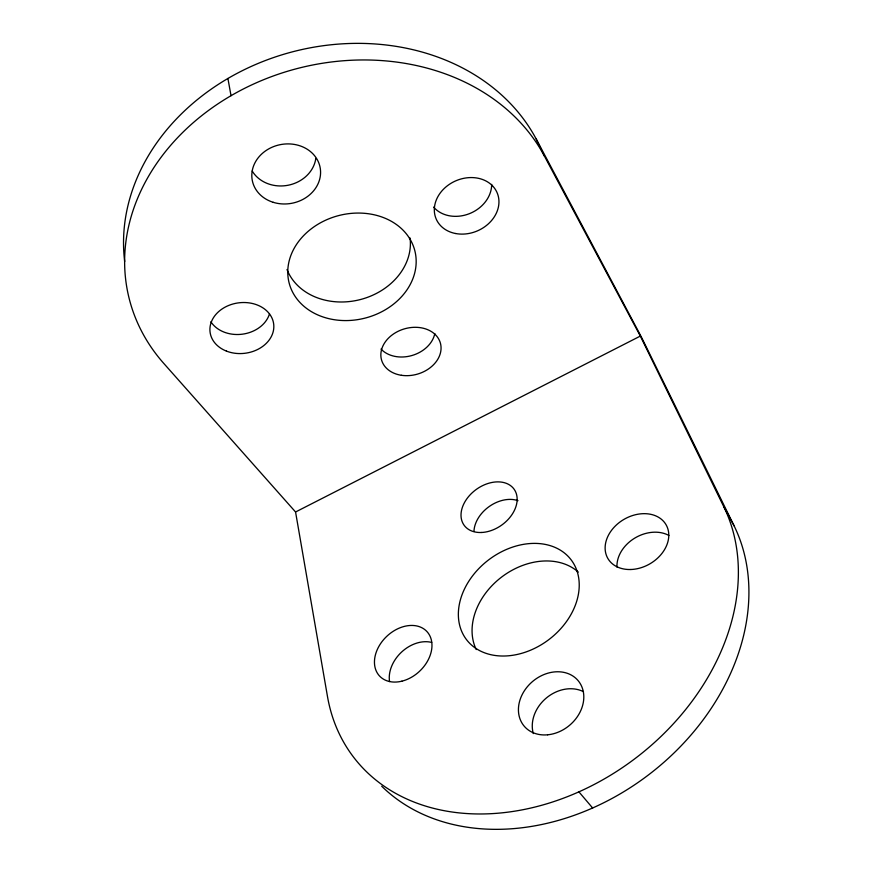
<?xml version="1.0" encoding="UTF-8"?>
<svg xmlns="http://www.w3.org/2000/svg" width="872" height="872" viewBox="0 0 872 872"><rect width="100%" height="100%" fill="white"/><g stroke="black" fill="none" stroke-linecap="round" stroke-linejoin="round"><path stroke-width="1.31" d="M723.771 506.697A224.431 172.209 -37.5 0 1 585.635 788.735A224.431 172.209 -37.5 0 1 327.48 696.499L295.564 511.995L640.331 336.08L723.771 506.697L734.104 525.849A221.019 172.1 -37.5 0 1 645.215 777.355A221.019 172.1 -37.5 0 1 381.685 786.195M295.564 511.995L163.827 363.471A220.965 181.834 -14.3 0 1 237.217 92.214A220.965 181.834 -14.3 0 1 544.444 156.132L640.331 336.08M578.91 791.852L592.633 807.995M124.685 261.556A217.302 180.766 -14.3 0 1 284.13 54.162A217.302 180.766 -14.3 0 1 536.258 139.128L641.345 336.952L734.104 525.849M536.258 139.128L544.444 156.132M227.908 78.469L231.025 95.702M476.232 649.542A64.811 49.944 -37.4 0 1 501.727 576.981A64.811 49.944 -37.4 0 1 578.31 572.097M269.502 313.833A31.534 25.288 -7 0 1 242.536 334.161A31.534 25.288 -7 0 1 210.893 321.79M315.817 158.453A33.932 29.659 -10.2 0 1 288.152 185.235A33.932 29.659 -10.2 0 1 252.193 170.999M616.984 567.083A33.136 25.713 -29.8 0 1 634.653 538.177A33.136 25.713 -29.8 0 1 668.911 535.463M434.812 333.54A30.139 23.468 -16.5 0 1 411.955 355.514A30.139 23.468 -16.5 0 1 381.02 349.073M533.315 733.57A34.727 28.602 -40.4 0 1 546.297 698.036A34.727 28.602 -40.4 0 1 583.466 691.659M410.047 237.991A63.83 52.647 -14.5 0 1 360.234 299.587A63.83 52.647 -14.5 0 1 287.008 269.524M491.677 184.406A32.624 27.097 -23.7 0 1 469.289 213.716A32.624 27.097 -23.7 0 1 433.624 207.122M389.566 681.577A32.013 23.969 -43.8 0 1 401.589 652.06A32.013 23.969 -43.8 0 1 431.673 642.424M473.965 531.484A30.378 21.942 -35.9 0 1 489.399 506.392A30.378 21.942 -35.9 0 1 517.99 500.67M409.48 238.263L408.641 236.966A64.899 52.941 -14.5 0 0 297.81 242.569A64.899 52.941 -14.5 0 0 348.571 320.525A64.899 52.941 -14.5 0 0 409.48 238.263M576.915 570.724L576.414 569.351A65.792 49.955 -37.4 0 0 474.575 573.34A65.792 49.955 -37.4 0 0 504.648 656.006A65.792 49.955 -37.4 0 0 576.915 570.724M547.627 734.802A35.283 28.667 -40.2 0 0 581.014 685A35.283 28.667 -40.2 0 0 524.704 690.275A35.283 28.667 -40.2 0 0 547.627 734.802M455.544 233.511A33.18 27.261 -23.4 0 0 498.479 197.061A33.18 27.261 -23.4 0 0 445.908 186.957A33.18 27.261 -23.4 0 0 455.544 233.511M273.154 202.293A34.531 29.877 -10.5 0 0 320.275 168.372A34.531 29.877 -10.5 0 0 265.175 151.15A34.531 29.877 -10.5 0 0 273.154 202.293M630.914 569.503A33.637 25.735 -30.1 0 0 667.036 526.655A33.637 25.735 -30.1 0 0 612.896 528.617A33.637 25.735 -30.1 0 0 630.914 569.503M226.415 351.089A32.057 25.408 -7.3 0 0 273.83 326.074A32.057 25.408 -7.3 0 0 225.39 306.988A32.057 25.408 -7.3 0 0 226.415 351.089M481.758 532.476A30.814 21.898 -35.9 0 0 516.213 493.345A30.814 21.898 -35.9 0 0 469.289 495.754A30.814 21.898 -35.9 0 0 481.758 532.476M401.403 375.287A30.618 23.555 -16.4 0 0 440.458 343.328A30.618 23.555 -16.4 0 0 390.994 335.84A30.618 23.555 -16.4 0 0 401.403 375.287M401.883 681.174A32.493 23.958 -43.5 0 0 428.752 633.889A32.493 23.958 -43.5 0 0 378.993 646.196A32.493 23.958 -43.5 0 0 401.883 681.174"/></g></svg>
